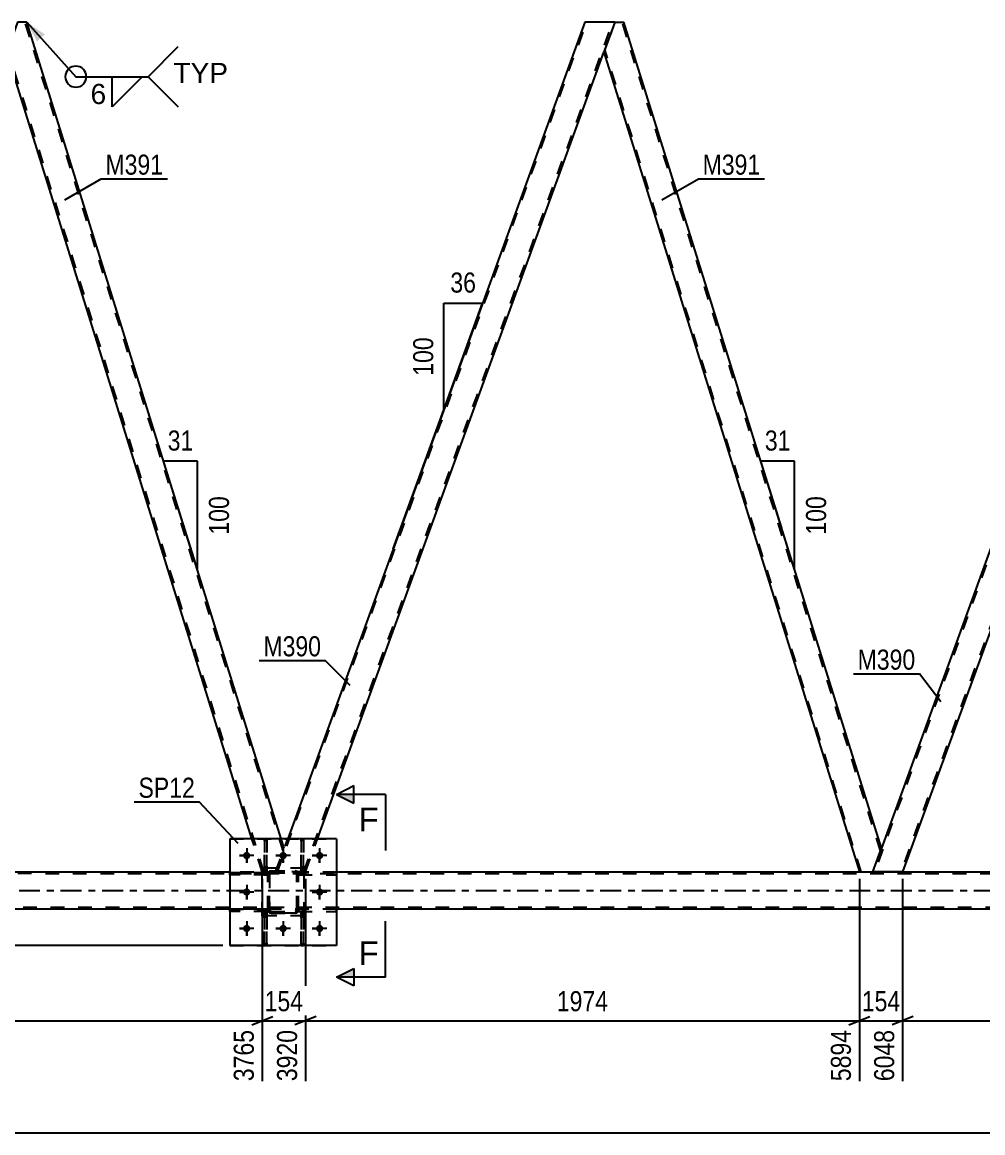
# Model space of a CAD drawing. Header units: millimetres. Extents: x 0 to 841, y 0 to 594.
# Drawn here: x 136.5 to 273.4, y 305.6 to 463.9 of the extents above; entities that cross this region are included whole.
import ezdxf

# ---------------------------------------------------------------- set-up
doc = ezdxf.new("R2010")
doc.units = ezdxf.units.MM
doc.linetypes.add('DXK_LINE_DOT2', pattern=[3.9198, 1.9599, -1.9599])
doc.linetypes.add('DXK_LINE_DOT3', pattern=[5.9187, 2.979, -0.9799, 0.9799, -0.9799])
doc.styles.add('Arial', font='arial.ttf', dxfattribs={"height": 0.2})
doc.styles.add('Arial Narrow', font='ARIALN.TTF', dxfattribs={"height": 0.2})

# ---------------------------------------------------------------- blocks, each defined once
blk = doc.blocks.new('Bolt-232924665-2601 - 2333')
at = {"color": 1, "linetype": 'Continuous'}
for p, q in [((168.49, 346.13), (168.49, 345.43)), ((173.69, 346.13), (173.69, 345.43)), ((178.89, 346.13), (178.89, 345.43)), ((167.45, 345.09), (168.15, 345.09)), ((168.49, 344.05), (168.49, 344.74)), ((169.53, 345.09), (168.84, 345.09)), ((172.65, 345.09), (173.35, 345.09)), ((173.69, 344.05), (173.69, 344.74)), ((174.73, 345.09), (174.04, 345.09)), ((177.85, 345.09), (178.55, 345.09)), ((178.89, 344.05), (178.89, 344.74)), ((179.93, 345.09), (179.24, 345.09)), ((168.49, 340.93), (168.49, 340.23)), ((178.89, 340.93), (178.89, 340.23)), ((167.45, 339.89), (168.15, 339.89)), ((168.49, 338.85), (168.49, 339.54)), ((169.53, 339.89), (168.84, 339.89)), ((177.85, 339.89), (178.55, 339.89)), ((178.89, 338.85), (178.89, 339.54)), ((179.93, 339.89), (179.24, 339.89)), ((168.49, 335.73), (168.49, 335.03)), ((173.69, 335.73), (173.69, 335.03)), ((178.89, 335.73), (178.89, 335.03)), ((167.45, 334.69), (168.15, 334.69)), ((168.49, 333.65), (168.49, 334.34)), ((169.53, 334.69), (168.84, 334.69)), ((172.65, 334.69), (173.35, 334.69)), ((173.69, 333.65), (173.69, 334.34)), ((174.73, 334.69), (174.04, 334.69)), ((177.85, 334.69), (178.55, 334.69)), ((178.89, 333.65), (178.89, 334.34)), ((179.93, 334.69), (179.24, 334.69))]:
    blk.add_line(p, q, dxfattribs=at)
blk = doc.blocks.new('Part-232924665-2465 - 2333')
at = {"color": 7, "linetype": 'DXK_LINE_DOT2'}
for p, q in [((302.1, 463.88), (258.01, 342.76)), ((305.84, 463.88), (261.76, 342.76)), ((306.1, 463.88), (304.55, 459.63)), ((258.98, 346.13), (257.76, 342.76))]:
    blk.add_line(p, q, dxfattribs=at)
at = {"color": 2, "linetype": 'Continuous'}
for p, q in [((301.84, 463.88), (258.98, 346.13)), ((301.84, 463.88), (306.1, 463.88)), ((304.55, 459.63), (262.01, 342.76)), ((261.97, 342.76), (257.76, 342.76)), ((262.01, 342.76), (261.97, 342.76))]:
    blk.add_line(p, q, dxfattribs=at)
blk = doc.blocks.new('Part-232924665-2475 - 2333')
at = {"color": 7, "linetype": 'DXK_LINE_DOT2'}
for p, q in [((172.88, 342.76), (216.96, 463.88)), ((176.62, 342.76), (220.71, 463.88)), ((220.96, 463.88), (219.42, 459.63)), ((172.62, 342.76), (174.34, 347.49)), ((176.88, 342.76), (178.6, 347.49)), ((176.88, 342.76), (172.62, 342.76))]:
    blk.add_line(p, q, dxfattribs=at)
at = {"color": 2, "linetype": 'Continuous'}
for p, q in [((216.71, 463.88), (174.34, 347.49)), ((220.96, 463.88), (216.71, 463.88)), ((178.6, 347.49), (219.42, 459.63))]:
    blk.add_line(p, q, dxfattribs=at)
blk = doc.blocks.new('Part-232924665-2481 - 2333')
at = {"color": 2, "linetype": 'Continuous'}
for p, q in [((181.29, 347.49), (166.09, 347.49)), ((166.09, 347.49), (166.09, 332.29)), ((181.29, 347.49), (181.29, 332.29)), ((181.29, 332.29), (166.09, 332.29))]:
    blk.add_line(p, q, dxfattribs=at)
blk = doc.blocks.new('Part-232924665-2482 - 2333')
at = {"color": 7, "linetype": 'DXK_LINE_DOT2'}
for p, q in [((166.09, 347.49), (181.29, 347.49)), ((166.09, 347.49), (166.09, 332.29)), ((181.29, 347.49), (181.29, 332.29)), ((166.09, 332.29), (181.29, 332.29))]:
    blk.add_line(p, q, dxfattribs=at)
blk = doc.blocks.new('Part-232924665-2421 - 2333')
at = {"color": 2, "linetype": 'Continuous'}
for p, q in [((166.09, 342.74), (65.02, 342.76)), ((336.36, 342.72), (181.29, 342.74)), ((166.09, 337.46), (65.02, 337.48)), ((336.36, 337.44), (181.29, 337.46))]:
    blk.add_line(p, q, dxfattribs=at)
at = {"color": 7, "linetype": 'DXK_LINE_DOT2'}
for p, q in [((741.48, 342.42), (65.02, 342.52)), ((181.29, 342.74), (166.09, 342.74)), ((742.23, 337.62), (65.02, 337.72)), ((181.29, 337.46), (166.09, 337.46))]:
    blk.add_line(p, q, dxfattribs=at)
at = {"color": 7, "linetype": 'DXK_LINE_DOT3'}
blk.add_line((65.02, 340.12), (741.85, 340.02), dxfattribs=at)
blk = doc.blocks.new('Part-232924665-2470 - 2333')
at = {"color": 2, "linetype": 'Continuous'}
for p, q in [((220.96, 463.88), (219.42, 459.63)), ((220.96, 463.88), (222.28, 463.88)), ((258.98, 346.13), (222.28, 463.88)), ((219.42, 459.63), (255.84, 342.76)), ((257.76, 342.76), (258.98, 346.13)), ((255.84, 342.76), (257.76, 342.76))]:
    blk.add_line(p, q, dxfattribs=at)
at = {"color": 7, "linetype": 'DXK_LINE_DOT2'}
for p, q in [((258.85, 345.76), (222.03, 463.88)), ((256.1, 342.76), (219.55, 460.01))]:
    blk.add_line(p, q, dxfattribs=at)
blk = doc.blocks.new('Part-232924665-2476 - 2333')
at = {"color": 7, "linetype": 'DXK_LINE_DOT2'}
for p, q in [((171.37, 347.49), (171.05, 347.49)), ((171.05, 347.49), (171.05, 343.24)), ((171.05, 347.49), (171.05, 342.64)), ((171.37, 343.24), (171.37, 347.49)), ((171.37, 347.49), (171.37, 342.64)), ((171.37, 343.24), (171.05, 343.24)), ((171.05, 343.24), (171.05, 342.64)), ((171.37, 342.64), (171.05, 342.64)), ((171.37, 342.64), (171.37, 343.24)), ((171.37, 342.64), (171.37, 342.64))]:
    blk.add_line(p, q, dxfattribs=at)
blk = doc.blocks.new('Part-232924665-2515 - 2333')
at = {"color": 7, "linetype": 'DXK_LINE_DOT2'}
for p, q in [((166.09, 337.13), (166.09, 337.45)), ((166.09, 337.45), (171.49, 337.45)), ((170.89, 337.13), (170.89, 337.45)), ((170.89, 337.45), (171.49, 337.45)), ((171.49, 337.13), (171.49, 337.45)), ((171.49, 337.45), (171.49, 337.13)), ((171.49, 337.13), (166.09, 337.13)), ((170.89, 337.13), (171.49, 337.13))]:
    blk.add_line(p, q, dxfattribs=at)
blk = doc.blocks.new('Part-232924665-2635 - 2333')
at = {"color": 7, "linetype": 'DXK_LINE_DOT2'}
for p, q in [((171.49, 342.41), (171.53, 342.59)), ((171.53, 342.59), (171.49, 342.41)), ((171.49, 337.37), (171.49, 342.41)), ((171.49, 342.41), (171.49, 342.41)), ((171.49, 337.37), (171.49, 342.41)), ((171.73, 342.41), (171.75, 342.5)), ((171.75, 342.5), (171.73, 342.41)), ((171.73, 337.37), (171.73, 342.41)), ((171.73, 342.41), (171.73, 342.41)), ((171.73, 342.41), (171.73, 337.37)), ((171.75, 342.5), (171.8, 342.58)), ((171.8, 342.58), (171.75, 342.5)), ((171.79, 342.85), (171.97, 342.89)), ((171.97, 342.89), (171.79, 342.85)), ((171.8, 342.58), (171.88, 342.63)), ((171.88, 342.63), (171.8, 342.58)), ((171.88, 342.63), (171.97, 342.65)), ((171.97, 342.65), (171.88, 342.63)), ((171.97, 342.89), (175.41, 342.89)), ((171.97, 342.89), (171.97, 342.89)), ((171.97, 342.89), (175.41, 342.89)), ((171.97, 342.65), (175.41, 342.65)), ((171.97, 342.65), (171.97, 342.65)), ((171.97, 342.65), (175.41, 342.65)), ((175.41, 342.89), (175.41, 342.89)), ((175.41, 342.89), (175.6, 342.85)), ((175.6, 342.85), (175.41, 342.89)), ((175.41, 342.65), (175.41, 342.65)), ((175.41, 342.65), (175.51, 342.63)), ((175.51, 342.63), (175.58, 342.58)), ((175.58, 342.58), (175.64, 342.5)), ((175.64, 342.5), (175.58, 342.58)), ((175.64, 342.5), (175.65, 342.41)), ((175.65, 342.41), (175.64, 342.5)), ((175.65, 337.37), (175.65, 342.41)), ((175.65, 342.41), (175.65, 342.41)), ((175.65, 337.37), (175.65, 342.41)), ((175.86, 342.59), (175.89, 342.41)), ((175.89, 342.41), (175.86, 342.59)), ((175.89, 337.37), (175.89, 342.41)), ((175.89, 342.41), (175.89, 342.41)), ((175.89, 337.37), (175.89, 342.41)), ((171.49, 337.37), (171.49, 337.37)), ((171.53, 337.18), (171.49, 337.37)), ((171.49, 337.37), (171.53, 337.18)), ((171.73, 337.37), (171.73, 337.37)), ((171.75, 337.28), (171.73, 337.37)), ((171.73, 337.37), (171.75, 337.28)), ((171.8, 337.2), (171.75, 337.28)), ((171.75, 337.28), (171.8, 337.2)), ((175.64, 337.28), (175.58, 337.2)), ((175.58, 337.2), (175.64, 337.28)), ((175.65, 337.37), (175.64, 337.28)), ((175.64, 337.28), (175.65, 337.37)), ((175.65, 337.37), (175.65, 337.37)), ((175.89, 337.37), (175.86, 337.18)), ((175.86, 337.18), (175.89, 337.37)), ((175.89, 337.37), (175.89, 337.37)), ((171.97, 336.89), (171.79, 336.92)), ((171.79, 336.92), (171.97, 336.89)), ((171.88, 337.15), (171.8, 337.2)), ((171.97, 337.13), (171.88, 337.15)), ((171.97, 337.13), (175.41, 337.13)), ((171.97, 337.13), (171.97, 337.13)), ((171.97, 337.13), (175.41, 337.13)), ((171.97, 336.89), (175.41, 336.89)), ((171.97, 336.89), (171.97, 336.89)), ((175.41, 336.89), (171.97, 336.89)), ((175.51, 337.15), (175.41, 337.13)), ((175.41, 337.13), (175.51, 337.15)), ((175.41, 337.13), (175.41, 337.13)), ((175.6, 336.92), (175.41, 336.89)), ((175.41, 336.89), (175.6, 336.92)), ((175.41, 336.89), (175.41, 336.89)), ((175.58, 337.2), (175.51, 337.15)), ((175.51, 337.15), (175.58, 337.2))]:
    blk.add_line(p, q, dxfattribs=at)
at = {"color": 7, "linetype": 'DXK_LINE_DOT3'}
blk.add_line((173.69, 339.89), (173.69, 339.89), dxfattribs=at)
at = {"color": 7, "linetype": 'DXK_LINE_DOT2'}
for centre, start, end in [((171.97, 342.41), 112.5, 157.5), ((171.97, 342.41), 112.5, 157.5), ((175.41, 342.41), 22.5, 67.5), ((175.41, 342.41), 22.5, 67.5), ((171.97, 337.37), 202.5, 247.5), ((171.97, 337.37), 202.5, 247.5), ((175.41, 337.37), 292.5, 337.5), ((175.41, 337.37), 292.5, 337.5)]:
    blk.add_arc(centre, 0.48, start, end, dxfattribs=at)
blk = doc.blocks.new('Part-232924665-2518 - 2333')
at = {"color": 7, "linetype": 'DXK_LINE_DOT2'}
for p, q in [((166.09, 342.33), (166.09, 342.65)), ((166.09, 342.65), (171.49, 342.65)), ((171.49, 342.33), (166.09, 342.33)), ((170.89, 342.33), (170.89, 342.65)), ((170.89, 342.65), (171.49, 342.65)), ((170.89, 342.33), (171.49, 342.33)), ((171.49, 342.33), (171.49, 342.65)), ((171.49, 342.65), (171.49, 342.33))]:
    blk.add_line(p, q, dxfattribs=at)
blk = doc.blocks.new('Part-232924665-2521 - 2333')
at = {"color": 7, "linetype": 'DXK_LINE_DOT2'}
for p, q in [((181.29, 337.45), (175.89, 337.45)), ((175.89, 337.45), (175.89, 337.13)), ((175.89, 337.13), (175.89, 337.45)), ((176.49, 337.13), (176.49, 337.45)), ((181.29, 337.45), (181.29, 337.13)), ((175.89, 337.13), (181.29, 337.13))]:
    blk.add_line(p, q, dxfattribs=at)
blk = doc.blocks.new('Part-232924665-2524 - 2333')
at = {"color": 7, "linetype": 'DXK_LINE_DOT2'}
for p, q in [((181.29, 342.65), (175.89, 342.65)), ((175.89, 342.65), (175.89, 342.33)), ((175.89, 342.33), (175.89, 342.65)), ((175.89, 342.33), (181.29, 342.33)), ((176.49, 342.33), (176.49, 342.65)), ((181.29, 342.65), (181.29, 342.33))]:
    blk.add_line(p, q, dxfattribs=at)
blk = doc.blocks.new('Part-232924665-2547 - 2333')
at = {"color": 7, "linetype": 'DXK_LINE_DOT2'}
for p, q in [((176.57, 337.12), (176.25, 337.12)), ((176.25, 336.52), (176.25, 337.12)), ((176.25, 332.29), (176.25, 337.12)), ((176.57, 336.52), (176.25, 336.52)), ((176.25, 332.29), (176.25, 336.52)), ((176.57, 337.12), (176.57, 337.12)), ((176.57, 337.12), (176.57, 336.52)), ((176.57, 332.29), (176.57, 337.12)), ((176.57, 336.52), (176.57, 332.29)), ((176.57, 332.29), (176.25, 332.29))]:
    blk.add_line(p, q, dxfattribs=at)
blk = doc.blocks.new('Part-232924665-2629 - 2333')
at = {"color": 2, "linetype": 'Continuous'}
blk.add_line((171.05, 347.49), (171.37, 347.49), dxfattribs=at)
at = {"color": 7, "linetype": 'DXK_LINE_DOT2'}
for p, q in [((171.05, 343.24), (171.05, 347.49)), ((171.05, 347.49), (171.05, 342.64)), ((171.37, 347.49), (171.37, 343.24)), ((171.37, 347.49), (171.37, 342.64)), ((171.05, 342.64), (171.05, 343.24)), ((171.05, 343.24), (171.37, 343.24)), ((171.05, 342.64), (171.05, 342.64)), ((171.05, 342.64), (171.37, 342.64)), ((171.37, 343.24), (171.37, 342.64))]:
    blk.add_line(p, q, dxfattribs=at)
blk = doc.blocks.new('Part-232924665-2548 - 2333')
at = {"color": 7, "linetype": 'DXK_LINE_DOT2'}
for p, q in [((171.37, 337.12), (171.05, 337.12)), ((171.05, 336.52), (171.05, 337.12)), ((171.05, 332.29), (171.05, 337.12)), ((171.37, 336.52), (171.05, 336.52)), ((171.05, 332.29), (171.05, 336.52)), ((171.37, 337.12), (171.37, 337.12)), ((171.37, 337.12), (171.37, 336.52)), ((171.37, 332.29), (171.37, 337.12)), ((171.37, 336.52), (171.37, 332.29)), ((171.37, 332.29), (171.05, 332.29))]:
    blk.add_line(p, q, dxfattribs=at)
blk = doc.blocks.new('Part-232924665-2637 - 2333')
at = {"color": 7, "linetype": 'DXK_LINE_DOT2'}
for p, q in [((171.05, 337.12), (171.05, 337.12)), ((171.05, 337.12), (171.05, 336.52)), ((171.05, 332.29), (171.05, 337.12)), ((171.37, 337.12), (171.05, 337.12)), ((171.05, 336.52), (171.05, 332.29)), ((171.05, 336.52), (171.37, 336.52)), ((171.37, 336.52), (171.37, 337.12)), ((171.37, 332.29), (171.37, 337.12)), ((171.37, 332.29), (171.37, 336.52)), ((171.05, 332.29), (171.37, 332.29))]:
    blk.add_line(p, q, dxfattribs=at)
blk = doc.blocks.new('Part-232924665-2566 - 2333')
at = {"color": 2, "linetype": 'Continuous'}
for p, q in [((135.83, 463.88), (134.28, 459.63)), ((137.15, 463.88), (135.83, 463.88)), ((173.43, 347.49), (137.15, 463.88)), ((169.24, 347.49), (134.28, 459.63))]:
    blk.add_line(p, q, dxfattribs=at)
at = {"color": 7, "linetype": 'DXK_LINE_DOT2'}
for p, q in [((173.71, 345.76), (136.9, 463.88)), ((170.96, 342.76), (134.42, 460.01)), ((170.71, 342.76), (169.24, 347.49)), ((173.85, 346.13), (173.43, 347.49)), ((172.62, 342.76), (173.85, 346.13)), ((170.71, 342.76), (172.62, 342.76))]:
    blk.add_line(p, q, dxfattribs=at)
blk = doc.blocks.new('Part-232924665-2567 - 2333')
at = {"color": 7, "linetype": 'DXK_LINE_DOT2'}
for p, q in [((171.49, 342.41), (171.53, 342.59)), ((171.53, 342.59), (171.49, 342.41)), ((171.49, 337.37), (171.49, 342.41)), ((171.49, 342.41), (171.49, 342.41)), ((171.49, 337.37), (171.49, 342.41)), ((171.73, 342.41), (171.75, 342.5)), ((171.75, 342.5), (171.73, 342.41)), ((171.73, 337.37), (171.73, 342.41)), ((171.73, 342.41), (171.73, 342.41)), ((171.73, 342.41), (171.73, 337.37)), ((171.75, 342.5), (171.8, 342.58)), ((171.8, 342.58), (171.75, 342.5)), ((171.79, 342.85), (171.97, 342.89)), ((171.97, 342.89), (171.79, 342.85)), ((171.8, 342.58), (171.88, 342.63)), ((171.88, 342.63), (171.8, 342.58)), ((171.88, 342.63), (171.97, 342.65)), ((171.97, 342.65), (171.88, 342.63)), ((171.97, 342.89), (175.41, 342.89)), ((171.97, 342.89), (171.97, 342.89)), ((171.97, 342.89), (175.41, 342.89)), ((171.97, 342.65), (175.41, 342.65)), ((171.97, 342.65), (171.97, 342.65)), ((171.97, 342.65), (175.41, 342.65)), ((175.41, 342.89), (175.41, 342.89)), ((175.41, 342.89), (175.6, 342.85)), ((175.6, 342.85), (175.41, 342.89)), ((175.41, 342.65), (175.41, 342.65)), ((175.41, 342.65), (175.51, 342.63)), ((175.51, 342.63), (175.58, 342.58)), ((175.58, 342.58), (175.63, 342.5)), ((175.63, 342.5), (175.58, 342.58)), ((175.65, 342.41), (175.63, 342.5)), ((175.63, 342.5), (175.65, 342.41)), ((175.65, 337.37), (175.65, 342.41)), ((175.65, 342.41), (175.65, 342.41)), ((175.65, 337.37), (175.65, 342.41)), ((175.86, 342.59), (175.89, 342.41)), ((175.89, 342.41), (175.86, 342.59)), ((175.89, 337.37), (175.89, 342.41)), ((175.89, 342.41), (175.89, 342.41)), ((175.89, 337.37), (175.89, 342.41)), ((171.49, 337.37), (171.49, 337.37)), ((171.53, 337.18), (171.49, 337.37)), ((171.49, 337.37), (171.53, 337.18)), ((171.73, 337.37), (171.73, 337.37)), ((171.75, 337.28), (171.73, 337.37)), ((171.73, 337.37), (171.75, 337.28)), ((171.8, 337.2), (171.75, 337.28)), ((171.75, 337.28), (171.8, 337.2)), ((175.63, 337.28), (175.58, 337.2)), ((175.58, 337.2), (175.63, 337.28)), ((175.63, 337.28), (175.65, 337.37)), ((175.65, 337.37), (175.63, 337.28)), ((175.65, 337.37), (175.65, 337.37)), ((175.89, 337.37), (175.86, 337.18)), ((175.86, 337.18), (175.89, 337.37)), ((175.89, 337.37), (175.89, 337.37)), ((171.97, 336.89), (171.79, 336.92)), ((171.79, 336.92), (171.97, 336.89)), ((171.88, 337.15), (171.8, 337.2)), ((171.97, 337.13), (171.88, 337.15)), ((171.97, 337.13), (175.41, 337.13)), ((171.97, 337.13), (171.97, 337.13)), ((171.97, 337.13), (175.41, 337.13)), ((171.97, 336.89), (175.41, 336.89)), ((171.97, 336.89), (171.97, 336.89)), ((175.41, 336.89), (171.97, 336.89)), ((175.51, 337.15), (175.41, 337.13)), ((175.41, 337.13), (175.51, 337.15)), ((175.41, 337.13), (175.41, 337.13)), ((175.6, 336.92), (175.41, 336.89)), ((175.41, 336.89), (175.6, 336.92)), ((175.41, 336.89), (175.41, 336.89)), ((175.58, 337.2), (175.51, 337.15)), ((175.51, 337.15), (175.58, 337.2))]:
    blk.add_line(p, q, dxfattribs=at)
at = {"color": 7, "linetype": 'DXK_LINE_DOT3'}
blk.add_line((173.69, 339.89), (173.69, 339.89), dxfattribs=at)
at = {"color": 7, "linetype": 'DXK_LINE_DOT2'}
for centre, start, end in [((171.97, 342.41), 112.5, 157.5), ((171.97, 342.41), 112.5, 157.5), ((175.41, 342.41), 22.5, 67.5), ((175.41, 342.41), 22.5, 67.5), ((171.97, 337.37), 202.5, 247.5), ((171.97, 337.37), 202.5, 247.5), ((175.41, 337.37), 292.5, 337.5), ((175.41, 337.37), 292.5, 337.5)]:
    blk.add_arc(centre, 0.48, start, end, dxfattribs=at)
blk = doc.blocks.new('Part-232924665-2568 - 2333')
at = {"color": 7, "linetype": 'DXK_LINE_DOT2'}
for p, q in [((176.69, 343.29), (170.69, 343.29)), ((170.69, 336.49), (170.69, 343.29)), ((176.69, 336.49), (176.69, 343.29)), ((176.69, 336.49), (170.69, 336.49))]:
    blk.add_line(p, q, dxfattribs=at)
blk = doc.blocks.new('Bolt-232924665-2602 - 2333')
at = {"linetype": 'Continuous'}
for points in [[(169.01, 345.09, -1), (167.97, 345.09, -1)], [(174.21, 345.09, -1), (173.17, 345.09, -1)], [(179.41, 345.09, -1), (178.37, 345.09, -1)], [(169.01, 339.89, -1), (167.97, 339.89, -1)], [(179.41, 339.89, -1), (178.37, 339.89, -1)], [(169.01, 334.69, -1), (167.97, 334.69, -1)], [(174.21, 334.69, -1), (173.17, 334.69, -1)], [(179.41, 334.69, -1), (178.37, 334.69, -1)]]:
    blk.add_hatch(color=1, dxfattribs=at).paths.add_polyline_path(points)
at = {"color": 1, "linetype": 'Continuous'}
for p, q in [((168.49, 346.13), (168.49, 344.05)), ((173.69, 346.13), (173.69, 344.05)), ((178.89, 346.13), (178.89, 344.05)), ((169.53, 345.09), (167.45, 345.09)), ((174.73, 345.09), (172.65, 345.09)), ((179.93, 345.09), (177.85, 345.09)), ((168.49, 340.93), (168.49, 338.85)), ((178.89, 340.93), (178.89, 338.85)), ((169.53, 339.89), (167.45, 339.89)), ((179.93, 339.89), (177.85, 339.89)), ((168.49, 335.73), (168.49, 333.65)), ((173.69, 335.73), (173.69, 333.65)), ((178.89, 335.73), (178.89, 333.65)), ((169.53, 334.69), (167.45, 334.69)), ((174.73, 334.69), (172.65, 334.69)), ((179.93, 334.69), (177.85, 334.69))]:
    blk.add_line(p, q, dxfattribs=at)
blk = doc.blocks.new('Part-232924665-2628 - 2333')
at = {"color": 2, "linetype": 'Continuous'}
blk.add_line((176.25, 347.49), (176.57, 347.49), dxfattribs=at)
at = {"color": 7, "linetype": 'DXK_LINE_DOT2'}
for p, q in [((176.25, 343.24), (176.25, 347.49)), ((176.25, 347.49), (176.25, 342.64)), ((176.57, 347.49), (176.57, 343.24)), ((176.57, 347.49), (176.57, 342.64)), ((176.25, 342.64), (176.25, 343.24)), ((176.25, 343.24), (176.57, 343.24)), ((176.25, 342.64), (176.25, 342.64)), ((176.25, 342.64), (176.57, 342.64)), ((176.57, 343.24), (176.57, 342.64))]:
    blk.add_line(p, q, dxfattribs=at)
blk = doc.blocks.new('Part-232924665-2630 - 2333')
at = {"color": 7, "linetype": 'DXK_LINE_DOT2'}
for p, q in [((171.49, 337.45), (166.09, 337.45)), ((166.09, 337.45), (166.09, 337.13)), ((170.89, 337.13), (170.89, 337.45)), ((171.49, 337.45), (171.49, 337.13)), ((171.49, 337.13), (171.49, 337.45)), ((171.49, 337.13), (166.09, 337.13))]:
    blk.add_line(p, q, dxfattribs=at)
blk = doc.blocks.new('Part-232924665-2631 - 2333')
at = {"color": 7, "linetype": 'DXK_LINE_DOT2'}
for p, q in [((171.49, 342.65), (166.09, 342.65)), ((166.09, 342.65), (166.09, 342.33)), ((171.49, 342.33), (166.09, 342.33)), ((170.89, 342.33), (170.89, 342.65)), ((171.49, 342.65), (171.49, 342.33)), ((171.49, 342.33), (171.49, 342.65))]:
    blk.add_line(p, q, dxfattribs=at)
blk = doc.blocks.new('Part-232924665-2632 - 2333')
at = {"color": 7, "linetype": 'DXK_LINE_DOT2'}
for p, q in [((175.89, 337.13), (175.89, 337.45)), ((176.49, 337.45), (175.89, 337.45)), ((175.89, 337.45), (175.89, 337.13)), ((181.29, 337.45), (175.89, 337.45)), ((176.49, 337.13), (176.49, 337.45)), ((181.29, 337.13), (181.29, 337.45)), ((176.49, 337.13), (175.89, 337.13)), ((175.89, 337.13), (181.29, 337.13))]:
    blk.add_line(p, q, dxfattribs=at)
blk = doc.blocks.new('Part-232924665-2633 - 2333')
at = {"color": 7, "linetype": 'DXK_LINE_DOT2'}
for p, q in [((175.89, 342.33), (175.89, 342.65)), ((181.29, 342.65), (175.89, 342.65)), ((175.89, 342.65), (175.89, 342.33)), ((176.49, 342.33), (175.89, 342.33)), ((175.89, 342.33), (181.29, 342.33)), ((176.49, 342.33), (176.49, 342.65)), ((181.29, 342.65), (181.29, 342.33))]:
    blk.add_line(p, q, dxfattribs=at)
blk = doc.blocks.new('Part-232924665-2634 - 2333')
at = {"color": 7, "linetype": 'DXK_LINE_DOT2'}
for p, q in [((176.69, 343.29), (170.69, 343.29)), ((170.69, 336.49), (170.69, 343.29)), ((176.69, 336.49), (176.69, 343.29)), ((176.69, 336.49), (170.69, 336.49))]:
    blk.add_line(p, q, dxfattribs=at)
blk = doc.blocks.new('Part-232924665-2636 - 2333')
at = {"color": 7, "linetype": 'DXK_LINE_DOT2'}
for p, q in [((176.25, 337.12), (176.25, 337.12)), ((176.25, 337.12), (176.25, 336.52)), ((176.25, 332.29), (176.25, 337.12)), ((176.57, 337.12), (176.25, 337.12)), ((176.25, 336.52), (176.25, 332.29)), ((176.25, 336.52), (176.57, 336.52)), ((176.57, 336.52), (176.57, 337.12)), ((176.57, 332.29), (176.57, 337.12)), ((176.57, 332.29), (176.57, 336.52)), ((176.25, 332.29), (176.57, 332.29))]:
    blk.add_line(p, q, dxfattribs=at)
blk = doc.blocks.new('Part-232924665-2638 - 2333')
at = {"color": 7, "linetype": 'DXK_LINE_DOT2'}
for p, q in [((176.57, 347.49), (176.25, 347.49)), ((176.25, 347.49), (176.25, 343.24)), ((176.25, 347.49), (176.25, 342.64)), ((176.57, 343.24), (176.57, 347.49)), ((176.57, 347.49), (176.57, 342.64)), ((176.57, 343.24), (176.25, 343.24)), ((176.25, 343.24), (176.25, 342.64)), ((176.57, 342.64), (176.25, 342.64)), ((176.57, 342.64), (176.57, 343.24)), ((176.57, 342.64), (176.57, 342.64))]:
    blk.add_line(p, q, dxfattribs=at)
blk = doc.blocks.new('StraightDimension-232924665-15873 - 2333')
at = {"color": 7, "linetype": 'Continuous'}
for p, q in [((255.84, 341.76), (255.84, 312.93)), ((262.01, 341.76), (262.01, 312.93)), ((254.34, 320.95), (257.34, 322.15)), ((255.84, 321.55), (262.01, 321.55)), ((263.51, 322.15), (260.51, 320.95))]:
    blk.add_line(p, q, dxfattribs=at)
at = {"color": 0}
blk.add_wipeout([(262.27, 322.3), (262.27, 326.5), (255.59, 326.5), (255.59, 322.3)], dxfattribs=at)
at = {"color": 0, "linetype": 'Continuous'}
blk.add_wipeout([(261.41, 320.85), (257.21, 320.85), (257.21, 312.33), (261.41, 312.33)], dxfattribs=at)
at = {"color": 3, "style": 'Arial Narrow'}
blk.add_text('154', height=2.863, dxfattribs=at).set_placement((256.19, 322.9))
at = {"color": 3, "linetype": 'Continuous', "style": 'Arial Narrow'}
blk.add_text('6048', height=2.863, rotation=90.0002, dxfattribs=at).set_placement((260.81, 312.93))
blk = doc.blocks.new('StraightDimension-232924665-2699 - 2333')
at = {"color": 7, "linetype": 'Continuous'}
for p, q in [((22.7, 475.18), (21.5, 478.18)), ((78.95, 476.68), (19.25, 476.68)), ((22.1, 332.29), (22.1, 476.68)), ((21.5, 333.79), (22.7, 330.79)), ((165.09, 332.29), (19.25, 332.29))]:
    blk.add_line(p, q, dxfattribs=at)
at = {"color": 0}
blk.add_wipeout([(21.35, 408.74), (17.15, 408.74), (17.15, 400.23), (21.35, 400.23)], dxfattribs=at)
at = {"color": 3, "style": 'Arial Narrow'}
blk.add_text('3610', height=2.863, rotation=90.0002, dxfattribs=at).set_placement((20.75, 400.83))
blk = doc.blocks.new('StraightDimension-232924665-15851 - 2333')
at = {"color": 7, "linetype": 'Continuous'}
blk.add_line((49.08, 305.57), (797.83, 305.57), dxfattribs=at)
blk = doc.blocks.new('StraightDimension-232924665-15872 - 2333')
at = {"color": 7, "linetype": 'Continuous'}
for p, q in [((262.01, 341.76), (262.01, 312.93)), ((340.98, 341.76), (340.98, 312.93)), ((263.51, 322.15), (260.51, 320.95)), ((262.01, 321.55), (340.98, 321.55)), ((339.48, 320.95), (342.48, 322.15))]:
    blk.add_line(p, q, dxfattribs=at)
at = {"color": 0}
blk.add_wipeout([(305.75, 322.3), (305.75, 326.5), (297.24, 326.5), (297.24, 322.3)], dxfattribs=at)
at = {"color": 0, "linetype": 'Continuous'}
blk.add_wipeout([(340.38, 320.85), (336.18, 320.85), (336.18, 312.33), (340.38, 312.33)], dxfattribs=at)
at = {"color": 3, "style": 'Arial Narrow'}
blk.add_text('1974', height=2.863, dxfattribs=at).set_placement((297.84, 322.9))
at = {"color": 3, "linetype": 'Continuous', "style": 'Arial Narrow'}
blk.add_text('8022', height=2.863, rotation=90.0002, dxfattribs=at).set_placement((339.78, 312.93))
blk = doc.blocks.new('StraightDimension-232924665-15874 - 2333')
at = {"color": 7, "linetype": 'Continuous'}
for p, q in [((176.88, 341.76), (176.88, 312.93)), ((255.84, 341.76), (255.84, 312.93)), ((178.38, 322.15), (175.38, 320.95)), ((176.88, 321.55), (255.84, 321.55)), ((254.34, 320.95), (257.34, 322.15))]:
    blk.add_line(p, q, dxfattribs=at)
at = {"color": 0}
blk.add_wipeout([(220.62, 322.3), (220.62, 326.5), (212.11, 326.5), (212.11, 322.3)], dxfattribs=at)
at = {"color": 0, "linetype": 'Continuous'}
blk.add_wipeout([(255.24, 320.85), (251.04, 320.85), (251.04, 312.33), (255.24, 312.33)], dxfattribs=at)
at = {"color": 3, "style": 'Arial Narrow'}
blk.add_text('1974', height=2.863, dxfattribs=at).set_placement((212.71, 322.9))
at = {"color": 3, "linetype": 'Continuous', "style": 'Arial Narrow'}
blk.add_text('5894', height=2.863, rotation=90.0002, dxfattribs=at).set_placement((254.64, 312.93))
blk = doc.blocks.new('StraightDimension-232924665-15875 - 2333')
at = {"color": 7, "linetype": 'Continuous'}
for p, q in [((170.71, 341.76), (170.71, 312.93)), ((176.88, 341.76), (176.88, 312.93)), ((169.21, 320.95), (172.21, 322.15)), ((170.71, 321.55), (176.88, 321.55)), ((178.38, 322.15), (175.38, 320.95))]:
    blk.add_line(p, q, dxfattribs=at)
at = {"color": 0}
blk.add_wipeout([(177.14, 322.3), (177.14, 326.5), (170.45, 326.5), (170.45, 322.3)], dxfattribs=at)
at = {"color": 0, "linetype": 'Continuous'}
blk.add_wipeout([(176.28, 320.85), (172.08, 320.85), (172.08, 312.33), (176.28, 312.33)], dxfattribs=at)
at = {"color": 3, "style": 'Arial Narrow'}
blk.add_text('154', height=2.863, dxfattribs=at).set_placement((171.05, 322.9))
at = {"color": 3, "linetype": 'Continuous', "style": 'Arial Narrow'}
blk.add_text('3920', height=2.863, rotation=90.0002, dxfattribs=at).set_placement((175.68, 312.93))
blk = doc.blocks.new('StraightDimension-232924665-15876 - 2333')
at = {"color": 7, "linetype": 'Continuous'}
for p, q in [((87.49, 341.76), (87.49, 312.93)), ((170.71, 341.76), (170.71, 312.93)), ((88.99, 322.15), (85.99, 320.95)), ((87.49, 321.55), (170.71, 321.55)), ((169.21, 320.95), (172.21, 322.15))]:
    blk.add_line(p, q, dxfattribs=at)
at = {"color": 0}
blk.add_wipeout([(133.36, 322.3), (133.36, 326.5), (124.84, 326.5), (124.84, 322.3)], dxfattribs=at)
at = {"color": 0, "linetype": 'Continuous'}
blk.add_wipeout([(170.11, 320.85), (165.91, 320.85), (165.91, 312.33), (170.11, 312.33)], dxfattribs=at)
at = {"color": 3, "style": 'Arial Narrow'}
blk.add_text('2081', height=2.863, dxfattribs=at).set_placement((125.44, 322.9))
at = {"color": 3, "linetype": 'Continuous', "style": 'Arial Narrow'}
blk.add_text('3765', height=2.863, rotation=90.0002, dxfattribs=at).set_placement((169.51, 312.93))
blk = doc.blocks.new('AngleDimension-232924665-16914 - 2333')
at = {"color": 7, "linetype": 'Continuous'}
for p, q in [((159.63, 391.75), (156.65, 401.32)), ((161.47, 401.32), (156.65, 401.32)), ((161.47, 385.85), (156.65, 401.32)), ((161.47, 385.85), (161.47, 401.32))]:
    blk.add_line(p, q, dxfattribs=at)
at = {"color": 0}
for points in [[(161.49, 402.22), (161.49, 406.42), (156.63, 406.42), (156.63, 402.22)], [(166.57, 396.92), (162.37, 396.92), (162.37, 390.24), (166.57, 390.24)]]:
    blk.add_wipeout(points, dxfattribs=at)
at = {"color": 3, "style": 'Arial Narrow'}
blk.add_text('31', height=2.863, dxfattribs=at).set_placement((157.23, 402.82))
blk.add_text('100', height=2.863, rotation=90.0002, dxfattribs=at).set_placement((165.97, 390.84))
blk = doc.blocks.new('AngleDimension-232924665-16927 - 2333')
at = {"color": 7, "linetype": 'Continuous'}
for p, q in [((196.59, 423.84), (202.13, 423.84)), ((196.59, 408.62), (202.13, 423.84)), ((196.59, 408.62), (196.59, 423.84)), ((189.39, 388.82), (196.59, 408.62))]:
    blk.add_line(p, q, dxfattribs=at)
at = {"color": 0}
for points in [[(201.79, 424.74), (201.79, 428.94), (196.93, 428.94), (196.93, 424.74)], [(195.69, 419.57), (191.49, 419.57), (191.49, 412.89), (195.69, 412.89)]]:
    blk.add_wipeout(points, dxfattribs=at)
at = {"color": 3, "style": 'Arial Narrow'}
blk.add_text('36', height=2.863, dxfattribs=at).set_placement((197.53, 425.34))
blk.add_text('100', height=2.863, rotation=90.0002, dxfattribs=at).set_placement((195.09, 413.49))
blk = doc.blocks.new('AngleDimension-232924665-17025 - 2333')
at = {"color": 7, "linetype": 'Continuous'}
for p, q in [((244.77, 391.75), (241.78, 401.32)), ((246.6, 401.32), (241.78, 401.32)), ((246.6, 385.85), (241.78, 401.32)), ((246.6, 385.85), (246.6, 401.32))]:
    blk.add_line(p, q, dxfattribs=at)
at = {"color": 0}
for points in [[(246.62, 402.22), (246.62, 406.42), (241.77, 406.42), (241.77, 402.22)], [(251.7, 396.92), (247.5, 396.92), (247.5, 390.24), (251.7, 390.24)]]:
    blk.add_wipeout(points, dxfattribs=at)
at = {"color": 3, "style": 'Arial Narrow'}
blk.add_text('31', height=2.863, dxfattribs=at).set_placement((242.37, 402.82))
blk.add_text('100', height=2.863, rotation=90.0002, dxfattribs=at).set_placement((251.1, 390.84))
blk = doc.blocks.new('Mark-232924665-15817 - 2333')
at = {"color": 0}
blk.add_wipeout([(241.72, 442.15), (241.72, 445.15), (233.5, 445.15), (233.5, 442.15)], dxfattribs=at)
blk.add_wipeout([(241.72, 442.15), (241.72, 445.15), (233.5, 445.15), (233.5, 442.15)], dxfattribs=at)
at = {"color": 30, "linetype": 'Continuous'}
for p, q in [((227.7, 438.55), (232.9, 441.55)), ((232.9, 441.55), (242.32, 441.55))]:
    blk.add_line(p, q, dxfattribs=at)
at = {"color": 3, "style": 'Arial Narrow'}
blk.add_text('M391', height=2.863, dxfattribs=at).set_placement((233.5, 442.15))
blk = doc.blocks.new('Mark-232924665-2477 - 2333')
at = {"color": 0}
blk.add_wipeout([(161.11, 353.33), (161.11, 356.33), (153.07, 356.33), (153.07, 353.33)], dxfattribs=at)
blk.add_wipeout([(161.11, 353.33), (161.11, 356.33), (153.07, 356.33), (153.07, 353.33)], dxfattribs=at)
at = {"color": 30, "linetype": 'Continuous'}
for p in [(152.47, 352.73), (167.26, 346.8)]:
    blk.add_line(p, (161.71, 352.73), dxfattribs=at)
at = {"color": 3, "style": 'Arial Narrow'}
blk.add_text('SP12', height=2.863, dxfattribs=at).set_placement((153.07, 353.33))
blk = doc.blocks.new('SectionMark-232924665-12826 - 2333')
at = {"color": 6, "linetype": 'Continuous'}
for p, q in [((181.29, 353.81), (183.79, 355.06)), ((188.29, 353.81), (181.29, 353.81)), ((188.29, 353.81), (188.29, 345.81)), ((188.29, 327.75), (188.29, 335.75)), ((188.29, 327.75), (181.29, 327.75)), ((183.79, 326.5), (181.29, 327.75))]:
    blk.add_line(p, q, dxfattribs=at)
at = {"color": 0, "linetype": 'Continuous'}
for points in [[(187.29, 348.56), (187.29, 352.06), (184.44, 352.06), (184.44, 348.56)], [(187.29, 329.5), (187.29, 333), (184.44, 333), (184.44, 329.5)]]:
    blk.add_wipeout(points, dxfattribs=at)
at = {"linetype": 'Continuous'}
for points in [[(183.79, 353.81), (183.79, 352.56), (181.29, 353.81)], [(183.79, 329), (183.79, 327.75), (181.29, 327.75)]]:
    blk.add_hatch(color=6, dxfattribs=at).paths.add_polyline_path(points)
at = {"color": 6, "linetype": 'Continuous'}
for p, q in [((183.79, 352.56), (183.79, 355.06)), ((181.29, 353.81), (183.79, 352.56)), ((181.29, 327.75), (183.79, 329)), ((183.79, 329), (183.79, 326.5))]:
    blk.add_line(p, q, dxfattribs=at)
at = {"color": 3, "linetype": 'Continuous', "style": 'Arial'}
for p in [(184.44, 348.56), (184.44, 329.5)]:
    blk.add_text('F', height=3.34, dxfattribs=at).set_placement(p)
blk = doc.blocks.new('Mark-232924665-15814 - 2333')
at = {"color": 0}
blk.add_wipeout([(263.83, 371.59), (263.83, 374.59), (255.6, 374.59), (255.6, 371.59)], dxfattribs=at)
blk.add_wipeout([(263.83, 371.59), (263.83, 374.59), (255.6, 374.59), (255.6, 371.59)], dxfattribs=at)
at = {"color": 30, "linetype": 'Continuous'}
for p in [(255, 370.99), (267.44, 367)]:
    blk.add_line(p, (264.43, 370.99), dxfattribs=at)
at = {"color": 3, "style": 'Arial Narrow'}
blk.add_text('M390', height=2.863, dxfattribs=at).set_placement((255.6, 371.59))
blk = doc.blocks.new('Mark-232924665-15820 - 2333')
at = {"color": 0}
blk.add_wipeout([(179.1, 373.49), (179.1, 376.49), (170.88, 376.49), (170.88, 373.49)], dxfattribs=at)
blk.add_wipeout([(179.1, 373.49), (179.1, 376.49), (170.88, 376.49), (170.88, 373.49)], dxfattribs=at)
at = {"color": 30, "linetype": 'Continuous'}
for p in [(170.28, 372.89), (183.24, 369.35)]:
    blk.add_line(p, (179.7, 372.89), dxfattribs=at)
at = {"color": 3, "style": 'Arial Narrow'}
blk.add_text('M390', height=2.863, dxfattribs=at).set_placement((170.88, 373.49))
blk = doc.blocks.new('Mark-232924665-15829 - 2333')
at = {"color": 0}
blk.add_wipeout([(156.59, 442.15), (156.59, 445.15), (148.36, 445.15), (148.36, 442.15)], dxfattribs=at)
blk.add_wipeout([(156.59, 442.15), (156.59, 445.15), (148.36, 445.15), (148.36, 442.15)], dxfattribs=at)
at = {"color": 30, "linetype": 'Continuous'}
for p, q in [((142.57, 438.55), (147.76, 441.55)), ((147.76, 441.55), (157.19, 441.55))]:
    blk.add_line(p, q, dxfattribs=at)
at = {"color": 3, "style": 'Arial Narrow'}
blk.add_text('M391', height=2.863, dxfattribs=at).set_placement((148.36, 442.15))
blk = doc.blocks.new('WeldMark-232924665-19492 - 2333')
at = {"linetype": 'Continuous'}
blk.add_hatch(color=30, dxfattribs=at).paths.add_polyline_path([(138.59, 461.15), (137.15, 463.88), (139.71, 462.15)])
at = {"color": 30, "linetype": 'Continuous'}
blk.add_line((137.15, 463.88), (144.13, 456.12), dxfattribs=at)
at = {"color": 3, "linetype": 'Continuous'}
for q in [(158.74, 460.4), (158.74, 451.83)]:
    blk.add_line((154.45, 456.12), q, dxfattribs=at)
blk.add_arc((144.13, 456.12), 1.5, 90, 270, dxfattribs=at)
at = {"color": 0}
blk.add_wipeout([(148.65, 452.02), (148.65, 455.42), (146.03, 455.42), (146.03, 452.02)], dxfattribs=at)
at = {"color": 30, "linetype": 'Continuous'}
blk.add_line((144.13, 456.12), (154.45, 456.12), dxfattribs=at)
at = {"color": 3, "linetype": 'Continuous'}
for p, q in [((149.31, 456.12), (153.59, 456.12)), ((153.59, 456.12), (149.31, 451.83)), ((149.31, 451.83), (149.31, 456.12))]:
    blk.add_line(p, q, dxfattribs=at)
blk.add_arc((144.13, 456.12), 1.5, 270, 90, dxfattribs=at)
at = {"color": 3, "style": 'Arial'}
blk.add_text('6', height=2.87, dxfattribs=at).set_placement((146.23, 452.22))
at = {"color": 0, "linetype": 'Continuous'}
blk.add_wipeout([(165.83, 455.22), (165.83, 458.22), (158.05, 458.22), (158.05, 455.22)], dxfattribs=at)
blk.add_wipeout([(165.83, 455.22), (165.83, 458.22), (158.05, 458.22), (158.05, 455.22)], dxfattribs=at)
at = {"color": 3, "linetype": 'Continuous', "style": 'Arial'}
blk.add_text('TYP', height=2.865, dxfattribs=at).set_placement((158.05, 455.22))

msp = doc.modelspace()

# ---------------------------------------------------------------- block references
for name in ['Part-232924665-2566 - 2333', 'Part-232924665-2475 - 2333', 'Part-232924665-2470 - 2333', 'Part-232924665-2465 - 2333', 'Part-232924665-2481 - 2333', 'Part-232924665-2482 - 2333', 'Part-232924665-2476 - 2333', 'Part-232924665-2629 - 2333', 'Part-232924665-2628 - 2333', 'Part-232924665-2638 - 2333', 'Bolt-232924665-2601 - 2333', 'Bolt-232924665-2602 - 2333', 'Part-232924665-2421 - 2333', 'Part-232924665-2518 - 2333', 'Part-232924665-2631 - 2333', 'Part-232924665-2568 - 2333', 'Part-232924665-2634 - 2333', 'Part-232924665-2635 - 2333', 'Part-232924665-2567 - 2333', 'Part-232924665-2524 - 2333', 'Part-232924665-2633 - 2333', 'Part-232924665-2515 - 2333', 'Part-232924665-2630 - 2333', 'Part-232924665-2521 - 2333', 'Part-232924665-2632 - 2333', 'Part-232924665-2548 - 2333', 'Part-232924665-2637 - 2333', 'Part-232924665-2547 - 2333', 'Part-232924665-2636 - 2333']:
    msp.add_blockref(name, (0, 0))

# ---------------------------------------------------------------- next in the draw order: block references
for name in ['StraightDimension-232924665-2699 - 2333', 'StraightDimension-232924665-15873 - 2333']:
    msp.add_blockref(name, (0, 0))

# ---------------------------------------------------------------- next in the draw order: block references
msp.add_blockref('StraightDimension-232924665-15851 - 2333', (0, 0))

# ---------------------------------------------------------------- next in the draw order: block references
for name in ['WeldMark-232924665-19492 - 2333', 'Mark-232924665-15829 - 2333', 'Mark-232924665-15817 - 2333', 'AngleDimension-232924665-16927 - 2333', 'AngleDimension-232924665-16914 - 2333', 'AngleDimension-232924665-17025 - 2333', 'Mark-232924665-15820 - 2333', 'Mark-232924665-15814 - 2333', 'Mark-232924665-2477 - 2333', 'StraightDimension-232924665-15874 - 2333', 'StraightDimension-232924665-15872 - 2333']:
    msp.add_blockref(name, (0, 0))

# ---------------------------------------------------------------- next in the draw order: block references
for name in ['SectionMark-232924665-12826 - 2333', 'StraightDimension-232924665-15875 - 2333']:
    msp.add_blockref(name, (0, 0))

# ---------------------------------------------------------------- next in the draw order: block references
msp.add_blockref('StraightDimension-232924665-15876 - 2333', (0, 0))

doc.saveas('drawing.dxf')
